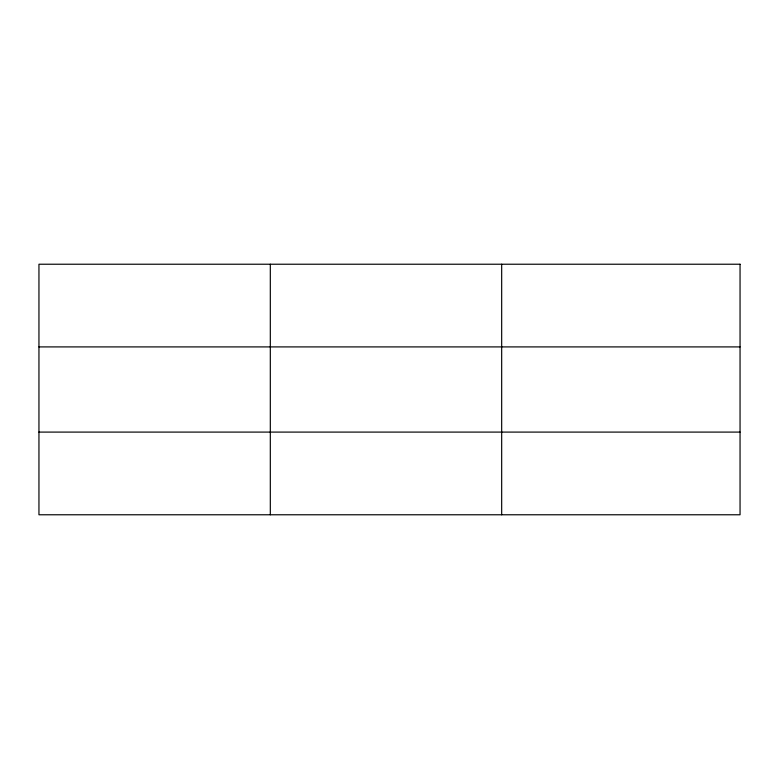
<?xml version="1.0" encoding="UTF-8"?>
<svg xmlns="http://www.w3.org/2000/svg" width="779" height="779" viewBox="0 0 779 779"><rect width="100%" height="100%" fill="white"/><g stroke="black" fill="none" stroke-linecap="round" stroke-linejoin="round"><path stroke-width="1.17" d="M270.313 264.227L270.313 514.773M501.676 264.227L501.676 514.773M38.95 346.908L740.05 346.908M38.95 432.092L740.05 432.092M740.05 264.227L740.05 514.773L38.95 514.773L38.95 264.227L740.05 264.227"/></g></svg>
